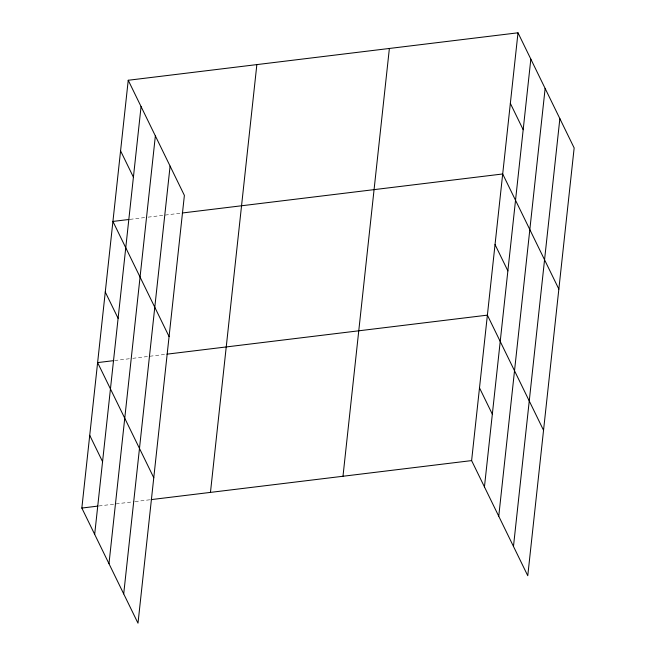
<?xml version="1.0" encoding="UTF-8"?>
<svg xmlns="http://www.w3.org/2000/svg" width="656" height="656" viewBox="0 0 656 656"><rect width="100%" height="100%" fill="white"/><g stroke="black" fill="none" stroke-linecap="round" stroke-linejoin="round"><path stroke-width="0.49" stroke-dasharray="3.28 2.46" d="M130.003 219.358L147.083 217.275M148.092 217.152L181.253 213.11M114.693 360.521L131.782 358.447M132.783 358.324L165.943 354.281M98.925 505.973L134.095 501.692M135.095 501.569L150.175 499.733"/><path stroke-width="0.98" d="M128.232 80.262L184.385 195.406L137.998 623.2L81.844 508.056L128.232 80.262L518.002 32.8L574.156 147.944L527.768 575.738L471.615 460.594L518.002 32.8M94.677 534.378L141.065 106.584M108.978 563.693L155.365 135.899M123.705 593.885L170.093 166.099M210.461 492.394L256.857 64.6M342.99 476.256L389.377 48.462M484.448 486.916L530.835 59.122M498.749 516.223L545.136 88.437M513.476 546.423L559.863 118.638M129.002 219.473L112.922 221.433L169.084 336.577M182.253 212.995L502.693 173.971L558.855 289.116M113.693 360.644L97.613 362.604L153.775 477.748M166.952 354.166L487.383 315.142L543.545 430.287M81.844 508.056L97.916 506.096M151.175 499.61L471.615 460.594M510.343 103.386L523.185 129.708M495.034 244.557L507.875 270.879M479.495 387.868L492.336 414.19M120.573 150.847L133.414 177.169M105.263 292.018L118.105 318.34M89.724 435.33L102.566 461.652"/></g></svg>
